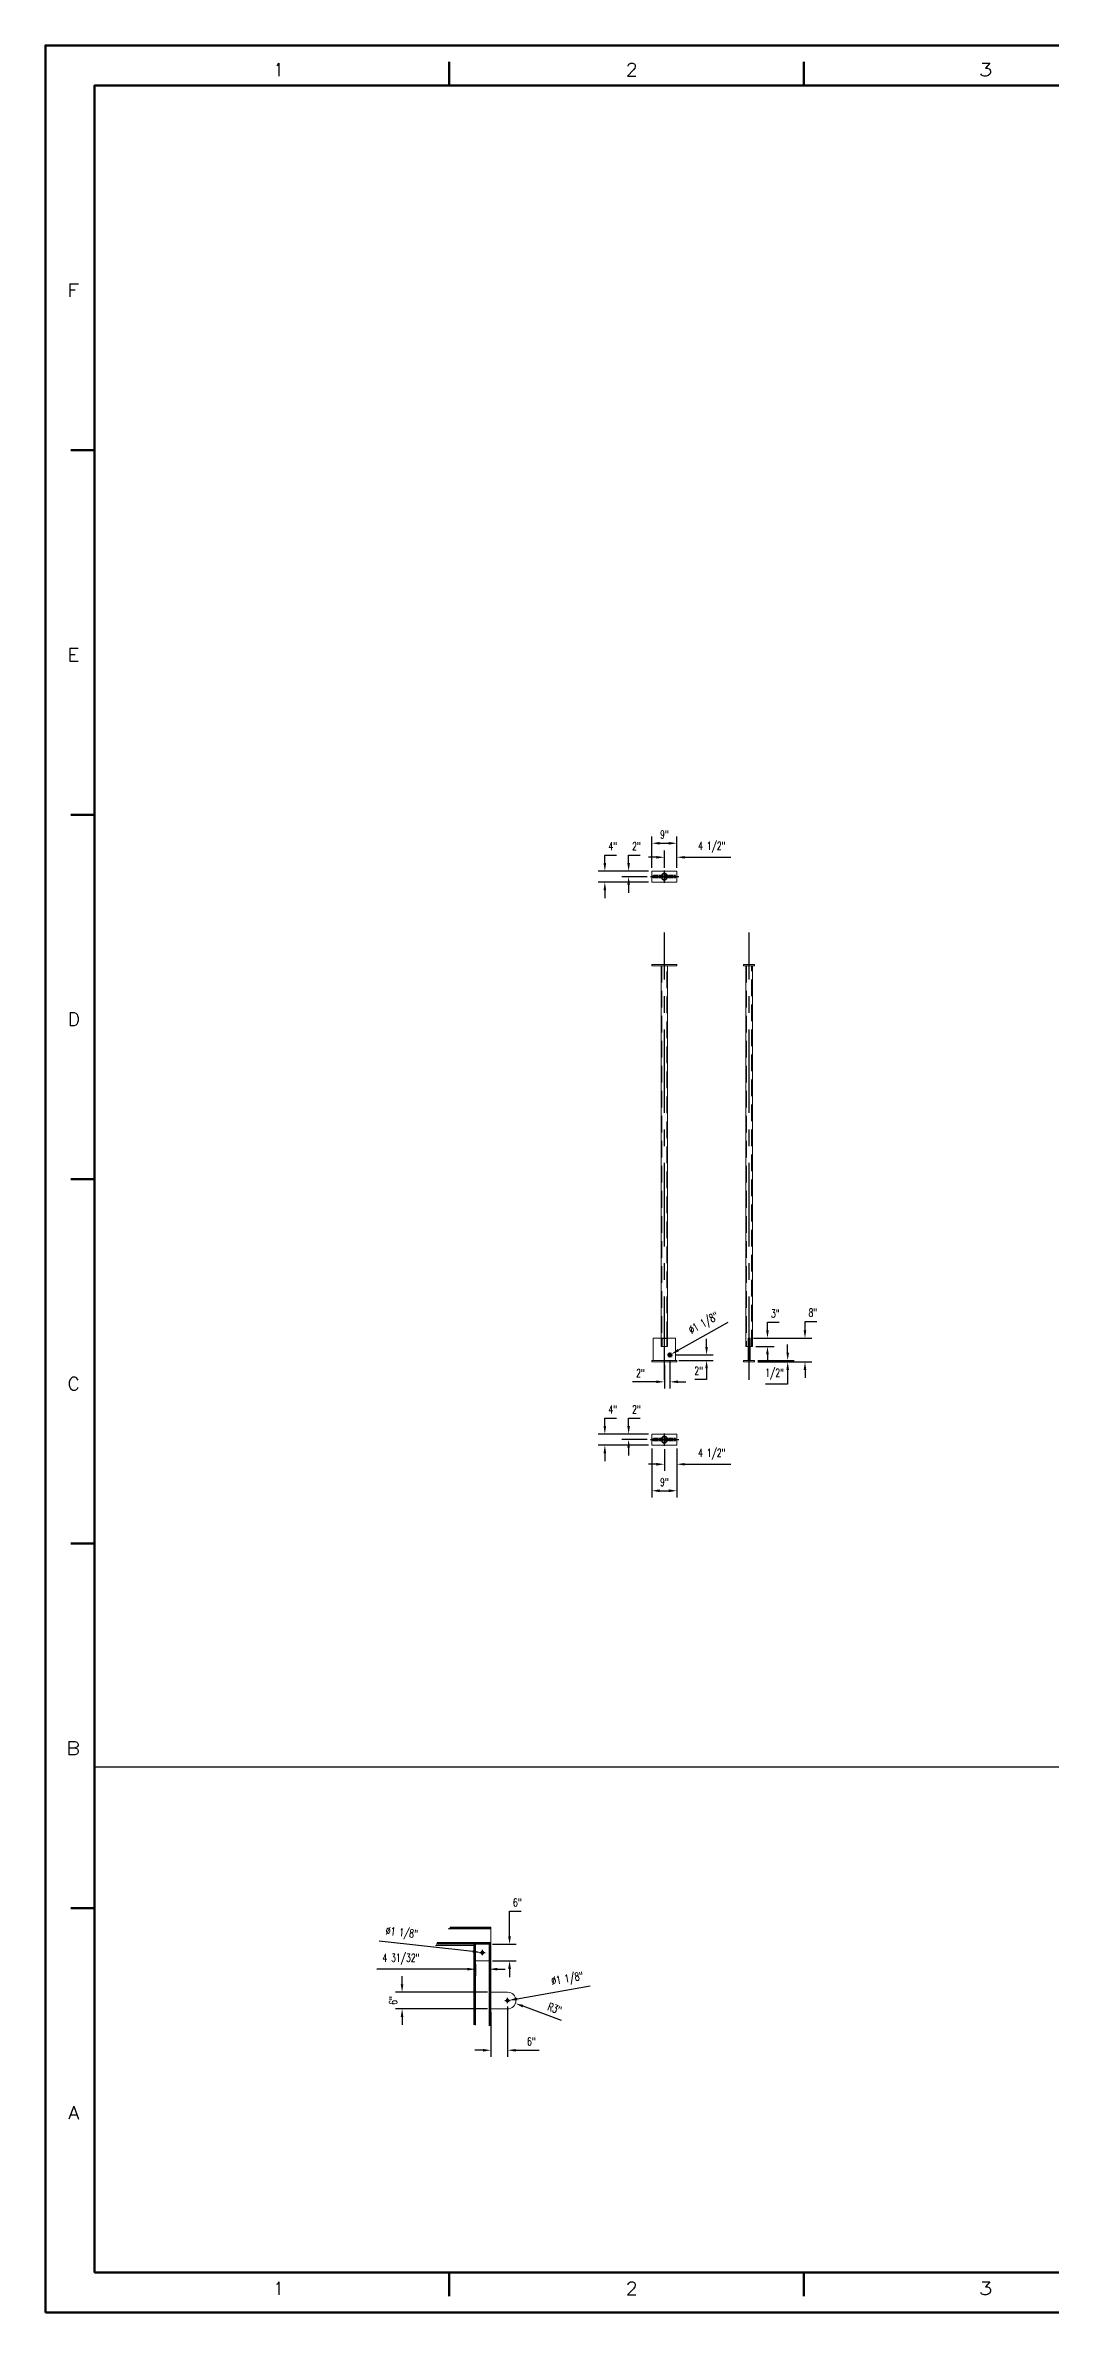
# Model space of a CAD drawing. Header units: inches. Extents: x 0 to 4731, y 0 to 1632.
# Drawn here: x 2619 to 3343, y 0 to 1632 of the extents above; entities that cross this region are included whole.
import ezdxf
from ezdxf.enums import TextEntityAlignment as Align

# ---------------------------------------------------------------- set-up
doc = ezdxf.new("R2010")
doc.units = ezdxf.units.IN
doc.header["$LTSCALE"] = 48
doc.header["$MEASUREMENT"] = 0
doc.linetypes.add('CENTER', pattern=[2, 1.25, -0.25, 0.25, -0.25])
doc.linetypes.add('HIDDEN', pattern=[0.375, 0.25, -0.125])
for name, color, linetype, lineweight in [('AM_0', 7, 'Continuous', 50), ('AM_3', 6, 'HIDDEN', 25), ('AM_4', 93, 'Continuous', 25), ('AM_7', 142, 'CENTER', 25), ('AM_BOR', 255, 'Continuous', 50), ('Equipment-AM_0', 7, 'Continuous', 50), ('Equipment-AM_5', 92, 'Continuous', 25), ('Equipment-AM_7', 142, 'CENTER', 25), ('Process-AM_7', 142, 'CENTER', 25)]:
    doc.layers.add(name, color=color, linetype=linetype, lineweight=lineweight)
doc.styles.add('simplex', font='simplex.shx', dxfattribs={"width": 0.75})
doc.styles.get("Standard").update_dxf_attribs({"font": 'ROMANS.SHX', "width": 0.7})
doc.dimstyles.new('VALMET_ANSI$0', dxfattribs={"dimscale": 48, "dimtxt": 0.12, "dimasz": 0.12, "dimexe": 0.1, "dimexo": 0.05, "dimgap": 0.06, "dimtad": 1, "dimtoh": 1, "dimdec": 5, "dimzin": 7, "dimdsep": 46, "dimlunit": 4, "dimtxsty": 'Standard', "dimcen": 0, "dimclrd": 256, "dimclre": 256, "dimclrt": 140, "dimadec": 0, "dimazin": 2, "dimtp": 0.1, "dimtm": 0.1, "dimtfac": 0.71, "dimtdec": 5, "dimtofl": 0, "dimtmove": 0, "dimatfit": 3, "dimfxl": 1, "dimfrac": 2, "dimtolj": 1, "dimtzin": 7, "dimlwd": -1, "dimlwe": -1, "dimarcsym": 1})
doc.dimstyles.new('VALMET_ANSI$3', dxfattribs={"dimtxt": 0.12, "dimasz": 0.12, "dimexe": 0.1, "dimexo": 0.05, "dimgap": 0.06, "dimtad": 1, "dimdec": 5, "dimzin": 7, "dimdsep": 46, "dimlunit": 4, "dimtxsty": 'Standard', "dimcen": 0, "dimclrd": 256, "dimclre": 256, "dimclrt": 140, "dimadec": 0, "dimazin": 2, "dimtp": 0.1, "dimtm": 0.1, "dimtfac": 0.71, "dimtdec": 5, "dimtofl": 0, "dimtmove": 0, "dimatfit": 0, "dimfxl": 1, "dimfrac": 2, "dimtolj": 1, "dimtzin": 7, "dimlwd": -1, "dimlwe": -1, "dimarcsym": 1})
doc.dimstyles.new('VALMET_ANSI$4', dxfattribs={"dimtxt": 0.12, "dimasz": 0.12, "dimexe": 0.1, "dimexo": 0.05, "dimgap": 0.06, "dimtad": 1, "dimdec": 5, "dimzin": 7, "dimdsep": 46, "dimlunit": 4, "dimtxsty": 'Standard', "dimcen": 0, "dimclrd": 256, "dimclre": 256, "dimclrt": 140, "dimadec": 0, "dimazin": 2, "dimtp": 0.1, "dimtm": 0.1, "dimtfac": 0.71, "dimtdec": 5, "dimtofl": 0, "dimtmove": 0, "dimatfit": 3, "dimfxl": 1, "dimfrac": 2, "dimtolj": 1, "dimtzin": 7, "dimlwd": -1, "dimlwe": -1, "dimarcsym": 1})

# ---------------------------------------------------------------- blocks, each defined once
blk = doc.blocks.new('SW_CENTERMARKSYMBOL_0')
at = {"layer": 'AM_7', "color": 0}
for p, q in [((-0.2, 0), (-0.6625, 0)), ((0, 0), (-0.1, 0)), ((0, 0.2), (0, 0.6625)), ((0, 0), (0, 0.1)), ((0, 0), (0, -0.1)), ((0, 0), (0.1, 0)), ((0.2, 0), (0.6625, 0)), ((0, -0.2), (0, -0.6625))]:
    blk.add_line(p, q, dxfattribs=at)
blk = doc.blocks.new('PE_FR_E')
at = {"layer": 'AM_BOR'}
for p, q in [((153.75, 848.35), (153.75, 857.35)), ((288.75, 848.35), (288.75, 857.35)), ((18.75, 709.4), (9.75, 709.4)), ((18.75, 570.57), (9.75, 570.57)), ((18.75, 431.74), (9.75, 431.74)), ((18.75, 292.91), (9.75, 292.91)), ((18.75, 154.08), (9.75, 154.08)), ((153.75, 15.25), (153.75, 6.25)), ((288.75, 15.25), (288.75, 6.25))]:
    blk.add_line(p, q, dxfattribs=at)
at = {"layer": 'AM_BOR', "color": 9}
blk.add_lwpolyline([(0, 0), (1117.6, 0), (1117.6, 863.6), (0, 863.6)], close=True, dxfattribs=at)
at = {"layer": 'AM_BOR'}
blk.add_lwpolyline([(18.75, 15.25), (1098.85, 15.25), (1098.85, 848.35), (18.75, 848.35)], close=True, dxfattribs=at)
at = {"layer": 'AM_BOR', "style": 'simplex'}
for s, width, p in [('1', 0.659341, (88.74, 851.85)), ('2', 1.052632, (223.25, 851.85)), ('3', 1.22807, (357.96, 851.85)), ('F', 1.203884, (10.61, 767.82)), ('E', 1.148148, (10.67, 628.99)), ('D', 1.033333, (10.84, 490.16)), ('C', 1.05, (10.81, 351.33)), ('B', 1.166667, (10.6, 212.5)), ('A', 1.063492, (10.78, 73.67)), ('1', 0.659341, (88.74, 6.75)), ('2', 1.052632, (223.25, 6.75)), ('3', 1.22807, (357.96, 6.75))]:
    blk.add_text(s, height=5, dxfattribs=dict(at, width=width)).set_placement(p, align=Align.CENTER)
at = {"layer": 'AM_BOR', "width": 0.9, "flags": 9}
blk.add_attdef('PENSTYLE', text='', height=1, dxfattribs=at).set_placement((1116.99, 0.33), align=Align.BOTTOM_RIGHT)
blk = doc.blocks.new('*D459')
at = {"layer": 'Defpoints', "color": 0, "transparency": 16777216}
for p in [(2939.9, 218.7), (2951.9, 222.7), (2951.9, 188.9)]:
    blk.add_point(p, dxfattribs=at)
at = {"layer": 'Equipment-AM_5', "linetype": 'ByBlock', "transparency": 16777216}
for p, q in [((2939.9, 216.3), (2939.9, 184.1)), ((2951.9, 220.3), (2951.9, 184.1)), ((2934.2, 188.9), (2928.4, 188.9)), ((2957.7, 188.9), (2974.6, 188.9))]:
    blk.add_line(p, q, dxfattribs=at)
at = {"layer": 'Equipment-AM_5', "transparency": 16777216}
for points in [[(2934.2, 189.8), (2934.2, 187.9), (2939.9, 188.9)], [(2957.7, 189.8), (2957.7, 187.9), (2951.9, 188.9)]]:
    blk.add_solid(points, dxfattribs=at)
at = {"layer": 'Equipment-AM_5', "color": 140, "transparency": 16777216, "insert": (2969, 195.2), "char_height": 5.76, "attachment_point": 5}
blk.add_mtext('\\A1;6"', dxfattribs=at)
blk = doc.blocks.new('*D460')
at = {"layer": 'Defpoints', "color": 0, "transparency": 16777216}
for p in [(2951.9, 224.7), (2957.6, 222.6)]:
    blk.add_point(p, dxfattribs=at)
at = {"layer": 'Equipment-AM_5', "linetype": 'ByBlock', "transparency": 16777216}
blk.add_line((2990.7, 210.4), (2963, 220.6), dxfattribs=at)
at = {"layer": 'Equipment-AM_5', "transparency": 16777216}
blk.add_solid([(2963.3, 221.5), (2962.6, 219.7), (2957.6, 222.6)], dxfattribs=at)
at = {"layer": 'Equipment-AM_5', "color": 140, "transparency": 16777216, "insert": (2985.8, 218.9), "char_height": 5.76, "attachment_point": 5, "rotation": 339.7611}
blk.add_mtext('\\A1;R3"', dxfattribs=at)
blk = doc.blocks.new('*D461')
at = {"layer": 'Defpoints', "color": 0, "transparency": 16777216}
for p in [(2950.8, 224.5), (2953, 224.9)]:
    blk.add_point(p, dxfattribs=at)
at = {"layer": 'Equipment-AM_5', "linetype": 'ByBlock', "transparency": 16777216}
blk.add_line((2958.7, 225.9), (3011.4, 235.3), dxfattribs=at)
at = {"layer": 'Equipment-AM_5', "transparency": 16777216}
blk.add_solid([(2958.5, 226.8), (2958.9, 224.9), (2953, 224.9)], dxfattribs=at)
at = {"layer": 'Equipment-AM_5', "color": 140, "transparency": 16777216, "insert": (2995, 239.7), "char_height": 5.76, "attachment_point": 5, "rotation": 10.1029}
blk.add_mtext('\\A1;∅1 1/8"', dxfattribs=at)
blk = doc.blocks.new('*D462')
at = {"layer": 'Defpoints', "color": 0, "transparency": 16777216}
for p in [(2939.9, 230.7), (2876, 218.7), (2939.9, 218.7)]:
    blk.add_point(p, dxfattribs=at)
at = {"layer": 'Equipment-AM_5', "linetype": 'ByBlock', "transparency": 16777216}
for p, q in [((2937.5, 230.7), (2871.2, 230.7)), ((2876, 236.4), (2876, 242.2)), ((2937.5, 218.7), (2871.2, 218.7)), ((2876, 212.9), (2876, 207.1))]:
    blk.add_line(p, q, dxfattribs=at)
at = {"layer": 'Equipment-AM_5', "transparency": 16777216}
for points in [[(2875, 236.4), (2876.9, 236.4), (2876, 230.7)], [(2875, 212.9), (2876.9, 212.9), (2876, 218.7)]]:
    blk.add_solid(points, dxfattribs=at)
at = {"layer": 'Equipment-AM_5', "color": 140, "transparency": 16777216, "insert": (2869.6, 224.7), "char_height": 5.76, "attachment_point": 5, "rotation": 90}
blk.add_mtext('\\A1;6"', dxfattribs=at)
blk = doc.blocks.new('*D463')
at = {"layer": 'Defpoints', "color": 0, "transparency": 16777216}
for p in [(2928.8, 253.2), (2938.7, 253.2), (2938.7, 247.2)]:
    blk.add_point(p, dxfattribs=at)
at = {"layer": 'Equipment-AM_5', "linetype": 'ByBlock', "transparency": 16777216}
for p, q in [((2923, 247.2), (2857.7, 247.2)), ((2928.8, 250.8), (2928.8, 242.4)), ((2938.7, 250.8), (2938.7, 242.4)), ((2944.5, 247.2), (2950.2, 247.2))]:
    blk.add_line(p, q, dxfattribs=at)
at = {"layer": 'Equipment-AM_5', "transparency": 16777216}
for points in [[(2923, 248.2), (2923, 246.3), (2928.8, 247.2)], [(2944.5, 248.2), (2944.5, 246.3), (2938.7, 247.2)]]:
    blk.add_solid(points, dxfattribs=at)
at = {"layer": 'Equipment-AM_5', "color": 140, "transparency": 16777216, "insert": (2875.2, 254.5), "char_height": 5.76, "attachment_point": 5}
blk.add_mtext('\\A1;4 31/32"', dxfattribs=at)
blk = doc.blocks.new('*D464')
at = {"layer": 'Defpoints', "color": 0, "transparency": 16777216}
for p in [(2938.7, 265.2), (2953.3, 265.2), (2938.7, 253.2)]:
    blk.add_point(p, dxfattribs=at)
at = {"layer": 'Equipment-AM_5', "linetype": 'ByBlock', "transparency": 16777216}
for p, q in [((2953.3, 270.9), (2953.3, 289)), ((2953.3, 289), (2961.6, 289)), ((2941.1, 265.2), (2958.1, 265.2)), ((2941.1, 253.2), (2958.1, 253.2)), ((2953.3, 247.4), (2953.3, 241.6))]:
    blk.add_line(p, q, dxfattribs=at)
at = {"layer": 'Equipment-AM_5', "transparency": 16777216}
for points in [[(2952.3, 270.9), (2954.3, 270.9), (2953.3, 265.2)], [(2952.3, 247.4), (2954.3, 247.4), (2953.3, 253.2)]]:
    blk.add_solid(points, dxfattribs=at)
at = {"layer": 'Equipment-AM_5', "color": 140, "transparency": 16777216, "insert": (2958.9, 295.3), "char_height": 5.76, "attachment_point": 5}
blk.add_mtext('\\A1;6"', dxfattribs=at)
blk = doc.blocks.new('*D465')
at = {"layer": 'Defpoints', "color": 0, "transparency": 16777216}
for p in [(2932.6, 259.3), (2934.8, 259)]:
    blk.add_point(p, dxfattribs=at)
at = {"layer": 'Equipment-AM_5', "linetype": 'ByBlock', "transparency": 16777216}
blk.add_line((2926.9, 259.9), (2859.6, 267.3), dxfattribs=at)
at = {"layer": 'Equipment-AM_5', "transparency": 16777216}
blk.add_solid([(2927, 260.9), (2926.8, 259), (2932.6, 259.3)], dxfattribs=at)
at = {"layer": 'Equipment-AM_5', "color": 140, "transparency": 16777216, "insert": (2875.7, 272.8), "char_height": 5.76, "attachment_point": 5, "rotation": 353.7342}
blk.add_mtext('\\A1;∅1 1/8"', dxfattribs=at)
blk = doc.blocks.new('*D615')
at = {"layer": 'Defpoints', "color": 0, "transparency": 16777216}
for p in [(3126.4, 701.4), (3165.9, 701.4), (3129.6, 684.4)]:
    blk.add_point(p, dxfattribs=at)
at = {"layer": 'Equipment-AM_5', "linetype": 'ByBlock', "transparency": 16777216}
for p, q in [((3165.9, 707.1), (3165.9, 713.5)), ((3165.9, 713.5), (3174.3, 713.5)), ((3128.8, 701.4), (3170.7, 701.4)), ((3132, 684.4), (3170.7, 684.4)), ((3165.9, 678.6), (3165.9, 672.8))]:
    blk.add_line(p, q, dxfattribs=at)
at = {"layer": 'Equipment-AM_5', "transparency": 16777216}
for points in [[(3164.9, 707.1), (3166.8, 707.1), (3165.9, 701.4)], [(3164.9, 678.6), (3166.8, 678.6), (3165.9, 684.4)]]:
    blk.add_solid(points, dxfattribs=at)
at = {"layer": 'Equipment-AM_5', "color": 140, "transparency": 16777216, "insert": (3171.5, 719.8), "char_height": 5.76, "attachment_point": 5}
blk.add_mtext('\\A1;8"', dxfattribs=at)
blk = doc.blocks.new('*D616')
at = {"layer": 'Defpoints', "color": 0, "transparency": 16777216}
for p in [(3126.4, 701.4), (3128, 695.5), (3138.9, 701.4)]:
    blk.add_point(p, dxfattribs=at)
at = {"layer": 'Equipment-AM_5', "linetype": 'ByBlock', "transparency": 16777216}
for p, q in [((3138.9, 707.1), (3138.9, 712.9)), ((3138.9, 712.9), (3147.3, 712.9)), ((3128.8, 701.4), (3143.7, 701.4)), ((3130.4, 695.5), (3143.7, 695.5)), ((3138.9, 689.8), (3138.9, 684))]:
    blk.add_line(p, q, dxfattribs=at)
at = {"layer": 'Equipment-AM_5', "transparency": 16777216}
for points in [[(3137.9, 707.1), (3139.8, 707.1), (3138.9, 701.4)], [(3137.9, 689.8), (3139.8, 689.8), (3138.9, 695.5)]]:
    blk.add_solid(points, dxfattribs=at)
at = {"layer": 'Equipment-AM_5', "color": 140, "transparency": 16777216, "insert": (3144.5, 719.2), "char_height": 5.76, "attachment_point": 5}
blk.add_mtext('\\A1;3"', dxfattribs=at)
blk = doc.blocks.new('*D617')
at = {"layer": 'Defpoints', "color": 0, "transparency": 16777216}
for p in [(3055.7, 624.4), (3073.7, 624.4), (3073.7, 591.6)]:
    blk.add_point(p, dxfattribs=at)
at = {"layer": 'Equipment-AM_5', "linetype": 'ByBlock', "transparency": 16777216}
for p, q in [((3055.7, 622), (3055.7, 586.8)), ((3073.7, 622), (3073.7, 586.8)), ((3061.4, 591.6), (3067.9, 591.6))]:
    blk.add_line(p, q, dxfattribs=at)
at = {"layer": 'Equipment-AM_5', "transparency": 16777216}
for points in [[(3061.4, 592.6), (3061.4, 590.6), (3055.7, 591.6)], [(3067.9, 592.6), (3067.9, 590.6), (3073.7, 591.6)]]:
    blk.add_solid(points, dxfattribs=at)
at = {"layer": 'Equipment-AM_5', "color": 140, "transparency": 16777216, "insert": (3064.7, 597.9), "char_height": 5.76, "attachment_point": 5}
blk.add_mtext('\\A1;9"', dxfattribs=at)
blk = doc.blocks.new('*D618')
at = {"layer": 'Defpoints', "color": 0, "transparency": 16777216}
for p in [(3021.9, 632.4), (3055.7, 632.4), (3055.7, 624.4)]:
    blk.add_point(p, dxfattribs=at)
at = {"layer": 'Equipment-AM_5', "linetype": 'ByBlock', "transparency": 16777216}
for p, q in [((3021.9, 638.1), (3021.9, 643.9)), ((3021.9, 643.9), (3030.3, 643.9)), ((3053.3, 632.4), (3017.1, 632.4)), ((3053.3, 624.4), (3017.1, 624.4)), ((3021.9, 618.6), (3021.9, 612.9))]:
    blk.add_line(p, q, dxfattribs=at)
at = {"layer": 'Equipment-AM_5', "transparency": 16777216}
for points in [[(3020.9, 638.1), (3022.8, 638.1), (3021.9, 632.4)], [(3020.9, 618.6), (3022.8, 618.6), (3021.9, 624.4)]]:
    blk.add_solid(points, dxfattribs=at)
at = {"layer": 'Equipment-AM_5', "color": 140, "transparency": 16777216, "insert": (3027.5, 650.2), "char_height": 5.76, "attachment_point": 5}
blk.add_mtext('\\A1;4"', dxfattribs=at)
blk = doc.blocks.new('*D619')
at = {"layer": 'Defpoints', "color": 0, "transparency": 16777216}
for p in [(3039, 632.4), (3054.6, 628.4), (3055.7, 632.4)]:
    blk.add_point(p, dxfattribs=at)
at = {"layer": 'Equipment-AM_5', "linetype": 'ByBlock', "transparency": 16777216}
for p, q in [((3039, 638.1), (3039, 643.9)), ((3039, 643.9), (3047.4, 643.9)), ((3053.3, 632.4), (3034.2, 632.4)), ((3052.2, 628.4), (3034.2, 628.4)), ((3039, 622.6), (3039, 616.9))]:
    blk.add_line(p, q, dxfattribs=at)
at = {"layer": 'Equipment-AM_5', "transparency": 16777216}
for points in [[(3038, 638.1), (3039.9, 638.1), (3039, 632.4)], [(3038, 622.6), (3039.9, 622.6), (3039, 628.4)]]:
    blk.add_solid(points, dxfattribs=at)
at = {"layer": 'Equipment-AM_5', "color": 140, "transparency": 16777216, "insert": (3044.6, 650.2), "char_height": 5.76, "attachment_point": 5}
blk.add_mtext('\\A1;2"', dxfattribs=at)
blk = doc.blocks.new('*D639')
at = {"layer": 'Defpoints', "color": 0, "transparency": 16777216}
for p in [(3064.7, 623.9), (3073.7, 624.4), (3073.7, 610.7)]:
    blk.add_point(p, dxfattribs=at)
at = {"layer": 'Equipment-AM_5', "linetype": 'ByBlock', "transparency": 16777216}
for p, q in [((3064.7, 621.5), (3064.7, 605.9)), ((3073.7, 622), (3073.7, 605.9)), ((3058.9, 610.7), (3053.2, 610.7)), ((3079.4, 610.7), (3112.5, 610.7))]:
    blk.add_line(p, q, dxfattribs=at)
at = {"layer": 'Equipment-AM_5', "transparency": 16777216}
for points in [[(3058.9, 611.6), (3058.9, 609.7), (3064.7, 610.7)], [(3079.4, 611.6), (3079.4, 609.7), (3073.7, 610.7)]]:
    blk.add_solid(points, dxfattribs=at)
at = {"layer": 'Equipment-AM_5', "color": 140, "transparency": 16777216, "insert": (3098.8, 617.9), "char_height": 5.76, "attachment_point": 5}
blk.add_mtext('\\A1;4 1/2"', dxfattribs=at)
blk = doc.blocks.new('*D642')
at = {"layer": 'Defpoints', "color": 0, "transparency": 16777216}
for p in [(3068.7, 688), (3064.7, 684.4), (3064.7, 670)]:
    blk.add_point(p, dxfattribs=at)
at = {"layer": 'Equipment-AM_5', "linetype": 'ByBlock', "transparency": 16777216}
for p, q in [((3068.7, 685.6), (3068.7, 665.2)), ((3058.9, 670), (3041.8, 670)), ((3064.7, 682), (3064.7, 665.2)), ((3074.4, 670), (3080.2, 670))]:
    blk.add_line(p, q, dxfattribs=at)
at = {"layer": 'Equipment-AM_5', "transparency": 16777216}
for points in [[(3058.9, 671), (3058.9, 669.1), (3064.7, 670)], [(3074.4, 671), (3074.4, 669.1), (3068.7, 670)]]:
    blk.add_solid(points, dxfattribs=at)
at = {"layer": 'Equipment-AM_5', "color": 140, "transparency": 16777216, "insert": (3047.5, 676.3), "char_height": 5.76, "attachment_point": 5}
blk.add_mtext('\\A1;2"', dxfattribs=at)
blk = doc.blocks.new('*D643')
at = {"layer": 'Defpoints', "color": 0, "transparency": 16777216}
for p in [(3070, 689.4), (3095.1, 689.4), (3072.7, 685.4)]:
    blk.add_point(p, dxfattribs=at)
at = {"layer": 'Equipment-AM_5', "linetype": 'ByBlock', "transparency": 16777216}
for p, q in [((3072.4, 689.4), (3099.9, 689.4)), ((3095.1, 695.1), (3095.1, 700.9)), ((3075.1, 685.4), (3099.9, 685.4)), ((3095.1, 671.7), (3086.6, 671.7)), ((3095.1, 679.6), (3095.1, 671.7))]:
    blk.add_line(p, q, dxfattribs=at)
at = {"layer": 'Equipment-AM_5', "transparency": 16777216}
for points in [[(3094.1, 695.1), (3096, 695.1), (3095.1, 689.4)], [(3094.1, 679.6), (3096, 679.6), (3095.1, 685.4)]]:
    blk.add_solid(points, dxfattribs=at)
at = {"layer": 'Equipment-AM_5', "color": 140, "transparency": 16777216, "insert": (3089.4, 678), "char_height": 5.76, "attachment_point": 5}
blk.add_mtext('\\A1;2"', dxfattribs=at)
blk = doc.blocks.new('*D644')
at = {"layer": 'Defpoints', "color": 0, "transparency": 16777216}
for p in [(3067.7, 688.8), (3069.7, 689.9)]:
    blk.add_point(p, dxfattribs=at)
at = {"layer": 'Equipment-AM_5', "linetype": 'ByBlock', "transparency": 16777216}
blk.add_line((3074.7, 692.7), (3110.5, 713), dxfattribs=at)
at = {"layer": 'Equipment-AM_5', "transparency": 16777216}
blk.add_solid([(3074.2, 693.6), (3075.2, 691.9), (3069.7, 689.9)], dxfattribs=at)
at = {"layer": 'Equipment-AM_5', "color": 140, "transparency": 16777216, "insert": (3093.3, 711.6), "char_height": 5.76, "attachment_point": 5, "rotation": 29.4124}
blk.add_mtext('\\A1;Ø1 1/8"', dxfattribs=at)
blk = doc.blocks.new('*D645')
at = {"layer": 'Defpoints', "color": 0, "transparency": 16777216}
for p in [(3129.6, 685.4), (3129.6, 684.4), (3153.4, 684.4)]:
    blk.add_point(p, dxfattribs=at)
at = {"layer": 'Equipment-AM_5', "linetype": 'ByBlock', "transparency": 16777216}
for p, q in [((3153.4, 691.1), (3153.4, 696.9)), ((3132, 685.4), (3158.2, 685.4)), ((3132, 684.4), (3158.2, 684.4)), ((3153.4, 678.6), (3153.4, 668.4)), ((3153.4, 668.4), (3137.5, 668.4))]:
    blk.add_line(p, q, dxfattribs=at)
at = {"layer": 'Equipment-AM_5', "transparency": 16777216}
for points in [[(3152.5, 691.1), (3154.4, 691.1), (3153.4, 685.4)], [(3152.5, 678.6), (3154.4, 678.6), (3153.4, 684.4)]]:
    blk.add_solid(points, dxfattribs=at)
at = {"layer": 'Equipment-AM_5', "color": 140, "transparency": 16777216, "insert": (3144, 675.6), "char_height": 5.76, "attachment_point": 5}
blk.add_mtext('\\A1;1/2"', dxfattribs=at)
blk = doc.blocks.new('GENZOOB578Q87')
at = {"layer": 'Equipment-AM_0', "lineweight": 18}
for p, q in [((-4.18, 8.88), (-17.97, 8.88)), ((-17.71, 9.38), (-4.22, 9.38)), ((2.01, 9.74), (-17.51, 9.74)), ((2.01, 9.99), (-17.37, 9.99)), ((2.01, 14.96), (-13.33, 14.96)), ((2.01, 15.21), (-13.05, 15.21)), ((2.01, 15.58), (-12.61, 15.58)), ((2.01, 9.38), (-4.22, 9.38)), ((-4.18, -19.6), (-4.18, 9.38)), ((-3.82, 9.38), (-4.18, 9.38)), ((-3.82, -19.67), (-3.82, 9.38)), ((-3.57, 9.38), (-3.57, 3.38)), ((1.4, 3.38), (1.4, 9.38)), ((1.65, -19.97), (1.65, 9.38)), ((2.02, 9.38), (1.65, 9.38)), ((2.01, 15.58), (2.01, 15.21)), ((2.01, 15.21), (2.01, 14.96)), ((2.01, 14.96), (2.01, 9.99)), ((2.01, 9.99), (2.01, 9.74)), ((2.01, 9.74), (2.01, 9.38)), ((2.02, -19.94), (2.02, 9.38)), ((-3.57, 3.38), (1.4, 3.38)), ((-3.57, -19.72), (-3.57, 3.38)), ((1.4, -19.99), (1.4, 3.38)), ((2.02, -7.87), (8.02, -7.87)), ((8.02, -13.87), (2.02, -13.87))]:
    blk.add_line(p, q, dxfattribs=at)
for centre in [(-1.08, 6.38), (8.02, -10.87)]:
    blk.add_circle(centre, 0.562, dxfattribs=at)
blk.add_arc((8.02, -10.87), 3, 270, 90, dxfattribs=at)
at = {"layer": 'Process-AM_7'}
for p, q in [((-2.05, 6.38), (-0.12, 6.38)), ((-1.08, 5.41), (-1.08, 7.34)), ((7.05, -10.87), (8.98, -10.87)), ((8.02, -11.84), (8.02, -9.91))]:
    blk.add_line(p, q, dxfattribs=at)
blk = doc.blocks.new('*D650')
at = {"layer": 'Defpoints', "color": 0, "transparency": 16777216}
for p in [(3073.7, 1057.7), (3055.7, 1037.6), (3073.7, 1037.6)]:
    blk.add_point(p, dxfattribs=at)
at = {"layer": 'Equipment-AM_5', "linetype": 'ByBlock', "transparency": 16777216}
for p, q in [((3055.7, 1040), (3055.7, 1062.5)), ((3073.7, 1040), (3073.7, 1062.5)), ((3061.4, 1057.7), (3067.9, 1057.7))]:
    blk.add_line(p, q, dxfattribs=at)
at = {"layer": 'Equipment-AM_5', "transparency": 16777216}
for points in [[(3061.4, 1058.6), (3061.4, 1056.7), (3055.7, 1057.7)], [(3067.9, 1058.6), (3067.9, 1056.7), (3073.7, 1057.7)]]:
    blk.add_solid(points, dxfattribs=at)
at = {"layer": 'Equipment-AM_5', "color": 140, "transparency": 16777216, "insert": (3064.7, 1064), "char_height": 5.76, "attachment_point": 5}
blk.add_mtext('\\A1;9"', dxfattribs=at)
blk = doc.blocks.new('*D651')
at = {"layer": 'Defpoints', "color": 0, "transparency": 16777216}
for p in [(3021.9, 1037.6), (3055.7, 1037.6), (3055.7, 1029.6)]:
    blk.add_point(p, dxfattribs=at)
at = {"layer": 'Equipment-AM_5', "linetype": 'ByBlock', "transparency": 16777216}
for p, q in [((3021.9, 1043.4), (3021.9, 1049.2)), ((3021.9, 1049.2), (3030.3, 1049.2)), ((3053.3, 1037.6), (3017.1, 1037.6)), ((3053.3, 1029.6), (3017.1, 1029.6)), ((3021.9, 1023.9), (3021.9, 1018.1))]:
    blk.add_line(p, q, dxfattribs=at)
at = {"layer": 'Equipment-AM_5', "transparency": 16777216}
for points in [[(3020.9, 1043.4), (3022.8, 1043.4), (3021.9, 1037.6)], [(3020.9, 1023.9), (3022.8, 1023.9), (3021.9, 1029.6)]]:
    blk.add_solid(points, dxfattribs=at)
at = {"layer": 'Equipment-AM_5', "color": 140, "transparency": 16777216, "insert": (3027.5, 1055.5), "char_height": 5.76, "attachment_point": 5}
blk.add_mtext('\\A1;4"', dxfattribs=at)
blk = doc.blocks.new('*D652')
at = {"layer": 'Defpoints', "color": 0, "transparency": 16777216}
for p in [(3039, 1037.6), (3054.6, 1033.6), (3055.7, 1037.6)]:
    blk.add_point(p, dxfattribs=at)
at = {"layer": 'Equipment-AM_5', "linetype": 'ByBlock', "transparency": 16777216}
for p, q in [((3039, 1043.4), (3039, 1049.2)), ((3039, 1049.2), (3047.4, 1049.2)), ((3053.3, 1037.6), (3034.2, 1037.6)), ((3052.2, 1033.6), (3034.2, 1033.6)), ((3039, 1027.9), (3039, 1022.1))]:
    blk.add_line(p, q, dxfattribs=at)
at = {"layer": 'Equipment-AM_5', "transparency": 16777216}
for points in [[(3038, 1043.4), (3039.9, 1043.4), (3039, 1037.6)], [(3038, 1027.9), (3039.9, 1027.9), (3039, 1033.6)]]:
    blk.add_solid(points, dxfattribs=at)
at = {"layer": 'Equipment-AM_5', "color": 140, "transparency": 16777216, "insert": (3044.6, 1055.5), "char_height": 5.76, "attachment_point": 5}
blk.add_mtext('\\A1;2"', dxfattribs=at)
blk = doc.blocks.new('*D653')
at = {"layer": 'Defpoints', "color": 0, "transparency": 16777216}
for p in [(3073.7, 1047.6), (3064.7, 1037.6), (3073.7, 1037.6)]:
    blk.add_point(p, dxfattribs=at)
at = {"layer": 'Equipment-AM_5', "linetype": 'ByBlock', "transparency": 16777216}
for p, q in [((3058.9, 1047.6), (3053.2, 1047.6)), ((3064.7, 1040), (3064.7, 1052.4)), ((3073.7, 1040), (3073.7, 1052.4)), ((3079.4, 1047.6), (3112.5, 1047.6))]:
    blk.add_line(p, q, dxfattribs=at)
at = {"layer": 'Equipment-AM_5', "transparency": 16777216}
for points in [[(3058.9, 1048.5), (3058.9, 1046.6), (3064.7, 1047.6)], [(3079.4, 1048.5), (3079.4, 1046.6), (3073.7, 1047.6)]]:
    blk.add_solid(points, dxfattribs=at)
at = {"layer": 'Equipment-AM_5', "color": 140, "transparency": 16777216, "insert": (3098.8, 1054.8), "char_height": 5.76, "attachment_point": 5}
blk.add_mtext('\\A1;4 1/2"', dxfattribs=at)

msp = doc.modelspace()

# ---------------------------------------------------------------- linework, layer by layer
at = {"layer": 'AM_0', "lineweight": 18}
for p, q in [((3073.688956, 1037.638334), (3055.688956, 1037.638334)), ((3055.688956, 1037.638334), (3055.688956, 1029.638334)), ((3055.688956, 1029.638334), (3073.688956, 1029.638334)), ((3073.688956, 1029.638334), (3073.688956, 1037.638334)), ((3055.688956, 970.364375), (3055.688956, 969.364375)), ((3055.688956, 970.364375), (3073.688956, 970.364375)), ((3055.688956, 969.364375), (3073.688956, 969.364375)), ((3062.313956, 969.364375), (3062.313956, 701.364375)), ((3067.063956, 701.364375), (3067.063956, 969.364375)), ((3073.688956, 970.364375), (3073.688956, 969.364375)), ((3121.628256, 970.364375), (3121.628256, 969.364375)), ((3121.628256, 970.364375), (3129.628256, 970.364375)), ((3121.628256, 969.364375), (3129.628256, 969.364375)), ((3123.253256, 969.364375), (3123.253256, 695.526235)), ((3128.003256, 695.526235), (3128.003256, 969.364375)), ((3129.628256, 970.364375), (3129.628256, 969.364375)), ((3056.688956, 685.364375), (3056.688956, 701.364375)), ((3056.688956, 701.364375), (3062.435486, 701.364375)), ((3062.435486, 695.526235), (3062.435486, 701.364375)), ((3062.435486, 695.526235), (3066.942425, 695.526235)), ((3066.942425, 701.364375), (3066.942425, 695.526235)), ((3066.942425, 701.364375), (3072.688956, 701.364375)), ((3072.688956, 701.364375), (3072.688956, 685.364375)), ((3123.253256, 695.526235), (3124.878256, 695.526235)), ((3124.878256, 701.364375), (3124.878256, 685.364375)), ((3126.378256, 701.364375), (3124.878256, 701.364375)), ((3126.378256, 701.364375), (3126.378256, 685.364375)), ((3126.378256, 695.526235), (3128.003256, 695.526235)), ((3055.688956, 684.364375), (3055.688956, 685.364375)), ((3073.688956, 685.364375), (3055.688956, 685.364375)), ((3073.688956, 684.364375), (3055.688956, 684.364375)), ((3073.688956, 684.364375), (3073.688956, 685.364375)), ((3121.628256, 684.364375), (3121.628256, 685.364375)), ((3129.628256, 685.364375), (3121.628256, 685.364375)), ((3129.628256, 684.364375), (3121.628256, 684.364375)), ((3129.628256, 684.364375), (3129.628256, 685.364375)), ((3073.688956, 632.388185), (3055.688956, 632.388185)), ((3055.688956, 632.388185), (3055.688956, 624.388185)), ((3055.688956, 624.388185), (3073.688956, 624.388185)), ((3073.688956, 624.388185), (3073.688956, 632.388185))]:
    msp.add_line(p, q, dxfattribs=at)
at = {"layer": 'AM_0'}
msp.add_circle((3068.688956, 689.364375), 1.125, dxfattribs=at)
at = {"layer": 'AM_3'}
for p, q in [((3056.688956, 1032.888334), (3056.688956, 1034.388334)), ((3069.813956, 1032.888334), (3069.813956, 1034.388334)), ((3072.688956, 1032.888334), (3072.688956, 1034.388334)), ((3062.621956, 969.364375), (3062.621956, 701.364375)), ((3066.755956, 701.364375), (3066.755956, 969.364375)), ((3123.561256, 969.364375), (3123.561256, 695.526235)), ((3127.695256, 695.526235), (3127.695256, 969.364375)), ((3062.621956, 701.364375), (3062.762823, 701.364375)), ((3062.762823, 701.364375), (3062.762823, 695.526235)), ((3062.762823, 701.364375), (3066.615089, 701.364375)), ((3066.615089, 695.526235), (3066.615089, 701.364375)), ((3066.615089, 701.364375), (3066.755956, 701.364375)), ((3126.378256, 690.489375), (3124.878256, 690.489375)), ((3124.878256, 688.239375), (3126.378256, 688.239375)), ((3056.688956, 627.638185), (3056.688956, 629.138185)), ((3069.813956, 627.638185), (3069.813956, 629.138185)), ((3072.688956, 627.638185), (3072.688956, 629.138185))]:
    msp.add_line(p, q, dxfattribs=at)
at = {"layer": 'AM_3', "ltscale": 0.05}
for p, q in [((3072.688956, 1034.388334), (3056.688956, 1034.388334)), ((3072.688956, 1032.888334), (3056.688956, 1032.888334)), ((3067.563956, 1034.388334), (3067.563956, 1032.888334)), ((3072.688956, 629.138185), (3056.688956, 629.138185)), ((3072.688956, 627.638185), (3056.688956, 627.638185)), ((3067.563956, 629.138185), (3067.563956, 627.638185))]:
    msp.add_line(p, q, dxfattribs=at)
for centre, radius, start, end in [((3064.688956, 1033.638334), 2.375, 161.591519829, 198.408480171), ((3064.688956, 1033.638334), 2.375, 18.408480171, 161.591519829), ((3064.688956, 1033.638334), 2.375, 198.408480171, 341.591519829), ((3064.688956, 1033.638334), 2.067, 158.724997937, 201.275002063), ((3064.688956, 1033.638334), 2.067, 21.275002063, 158.724997937), ((3064.688956, 1033.638334), 2.067, 201.275002063, 338.724997937), ((3064.688956, 1033.638334), 2.067, 338.724997937, 21.275002063), ((3064.688956, 1033.638334), 2.375, 341.591519829, 18.408480171), ((3064.688956, 628.388185), 2.375, 161.591519829, 198.408480171), ((3064.688956, 628.388185), 2.375, 18.408480171, 161.591519829), ((3064.688956, 628.388185), 2.375, 198.408480171, 341.591519829), ((3064.688956, 628.388185), 2.067, 158.724997937, 201.275002063), ((3064.688956, 628.388185), 2.067, 21.275002063, 158.724997937), ((3064.688956, 628.388185), 2.067, 201.275002063, 338.724997937), ((3064.688956, 628.388185), 2.067, 338.724997937, 21.275002063), ((3064.688956, 628.388185), 2.375, 341.591519829, 18.408480171)]:
    msp.add_arc(centre, radius, start, end, dxfattribs=at)
at = {"layer": 'AM_4'}
msp.add_line((2654.757138, 392.888026), (4355.733462, 392.888026), dxfattribs=at)
at = {"layer": 'AM_7'}
for p, q in [((3064.688956, 671.526235), (3064.688956, 993.364375)), ((3125.628256, 671.526235), (3125.628256, 993.364375))]:
    msp.add_line(p, q, dxfattribs=at)
at = {"layer": 'Equipment-AM_7'}
for p, q in [((3054.609857, 1033.638334), (3074.994573, 1033.638334)), ((3064.688956, 1029.166702), (3064.688956, 1038.109966)), ((3054.609857, 628.388185), (3074.994573, 628.388185)), ((3064.688956, 623.916554), (3064.688956, 632.859817))]:
    msp.add_line(p, q, dxfattribs=at)

# ---------------------------------------------------------------- block references
at = {"layer": 'AM_7', "xscale": 2, "yscale": 2, "zscale": 2}
msp.add_blockref('SW_CENTERMARKSYMBOL_0', (3068.688956, 689.364375), dxfattribs=at)
at = {"layer": 'Equipment-AM_0', "lineweight": 0, "xscale": 1.88976377952768, "yscale": 1.88976377952768, "zscale": 1.88976377952768}
msp.add_blockref('PE_FR_E', (2619.324064, 0), dxfattribs=at)
at = {"layer": 'Equipment-AM_0', "lineweight": 18, "xscale": 2, "yscale": 2, "zscale": 2}
msp.add_blockref('GENZOOB578Q87', (2935.885163, 246.409478), dxfattribs=at)

# ---------------------------------------------------------------- dimensions: what is measured, and where the dimension line sits
at = {"layer": 'Equipment-AM_5'}
dim = msp.add_linear_dim(base=(3073.688956, 1047.56108), p1=(3064.688956, 1037.638334), p2=(3073.688956, 1037.638334), text='4 1/2"', dimstyle='VALMET_ANSI$0', dxfattribs=at)
dim.commit()
dim.dimension.update_dxf_attribs({"geometry": '*D653', "text_midpoint": (3098.840956, 1047.56108), "dimtype": 160})
dim = msp.add_linear_dim(base=(3073.688956, 1057.670374), p1=(3055.688956, 1037.638334), p2=(3073.688956, 1037.638334), text='9"', dimstyle='VALMET_ANSI$0', dxfattribs=at)
dim.commit()
dim.dimension.update_dxf_attribs({"geometry": '*D650', "text_midpoint": (3064.688956, 1063.978945)})
for base, p1, p2, angle, text, picture, middle in [((3021.86463, 1037.638334), (3055.688956, 1029.638334), (3055.688956, 1037.638334), 90, '4"', '*D651', (3027.52863, 1055.466905)), ((3038.981585, 1037.638334), (3054.609857, 1033.638334), (3055.688956, 1037.638334), 90, '2"', '*D652', (3044.645585, 1055.466905)), ((3064.688956, 670.039722), (3068.688956, 688.039375), (3064.688956, 684.364375), 0, '2"', '*D642', (3047.504956, 676.348293)), ((3021.86463, 632.388185), (3055.688956, 624.388185), (3055.688956, 632.388185), 90, '4"', '*D618', (3027.52863, 650.216757)), ((3038.981585, 632.388185), (3054.609857, 628.388185), (3055.688956, 632.388185), 90, '2"', '*D619', (3044.645585, 650.216757)), ((3073.688956, 610.679908), (3064.688956, 623.916554), (3073.688956, 624.388185), 0, '4 1/2"', '*D639', (3098.840956, 617.94848)), ((3073.688956, 591.59744), (3055.688956, 624.388185), (3073.688956, 624.388185), 0, '9"', '*D617', (3064.688956, 597.906012))]:
    dim = msp.add_linear_dim(base=base, p1=p1, p2=p2, angle=angle, text=text, dimstyle='VALMET_ANSI$0', override={"dimpost": ''}, dxfattribs=at)
    dim.commit()
    dim.dimension.update_dxf_attribs({"geometry": picture, "text_midpoint": middle})
dim = msp.add_diameter_dim_2p(p1=(3067.70896, 688.811896), p2=(3069.668952, 689.916854), text='Ø1 1/8"', dimstyle='VALMET_ANSI$3', override={"dimscale": 48}, dxfattribs=at)
dim.commit()
dim.dimension.update_dxf_attribs({"geometry": '*D644', "text_midpoint": (3096.830193, 705.229165), "dimtype": 163})
for base, p1, p2, text, picture, middle in [((3165.884399, 701.364375), (3129.628256, 684.364375), (3126.378256, 701.364375), '8"', '*D615', (3171.548399, 713.488596)), ((3138.850216, 701.364375), (3128.003256, 695.526235), (3126.378256, 701.364375), '3"', '*D616', (3144.514216, 712.884375)), ((3095.05646, 689.364375), (3072.688956, 685.364375), (3070.013956, 689.364375), '2"', '*D643', (3089.39246, 671.700065)), ((3153.417666, 684.364375), (3129.628256, 685.364375), (3129.628256, 684.364375), '1/2"', '*D645', (3144.009666, 668.368254))]:
    dim = msp.add_linear_dim(base=base, p1=p1, p2=p2, angle=90, text=text, dimstyle='VALMET_ANSI$0', dxfattribs=at)
    dim.commit()
    dim.dimension.update_dxf_attribs({"geometry": picture, "text_midpoint": middle, "dimtype": 160})
dim = msp.add_linear_dim(base=(2953.306029, 265.163817), p1=(2938.691556, 253.163817), p2=(2938.691556, 265.163817), angle=90, dimstyle='VALMET_ANSI$0', override={"dimlfac": 0.5}, dxfattribs=at)
dim.commit()
dim.dimension.update_dxf_attribs({"geometry": '*D464', "text_midpoint": (2958.874029, 288.95889), "dimtype": 160})
for p1, p2, picture, middle in [((2934.839836, 259.041034), (2932.603277, 259.286599), '*D465', (2874.929564, 265.61895)), ((2950.814, 224.466472), (2953.029112, 224.861161), '*D461', (2996.22758, 232.558262))]:
    dim = msp.add_diameter_dim_2p(p1=p1, p2=p2, dimstyle='VALMET_ANSI$3', override={"dimscale": 48, "dimlfac": 0.5}, dxfattribs=at)
    dim.commit()
    dim.dimension.update_dxf_attribs({"geometry": picture, "text_midpoint": middle, "dimtype": 163})
for base, p1, p2, picture, middle in [((2938.691556, 247.23991), (2928.751556, 253.163817), (2938.691556, 253.163817), '*D463', (2875.191148, 247.23991)), ((2951.921556, 188.885165), (2939.921556, 218.663817), (2951.921556, 222.73044), '*D459', (2969.009556, 188.885165))]:
    dim = msp.add_linear_dim(base=base, p1=p1, p2=p2, dimstyle='VALMET_ANSI$0', override={"dimlfac": 0.5}, dxfattribs=at)
    dim.commit()
    dim.dimension.update_dxf_attribs({"geometry": picture, "text_midpoint": middle, "dimtype": 160})
dim = msp.add_linear_dim(base=(2875.950687, 218.663817), p1=(2939.921556, 230.663817), p2=(2939.921556, 218.663817), angle=90, dimstyle='VALMET_ANSI$0', override={"dimlfac": 0.5, "dimpost": ''}, dxfattribs=at)
dim.commit()
dim.dimension.update_dxf_attribs({"geometry": '*D462', "text_midpoint": (2869.642115, 224.663817)})
dim = msp.add_radius_dim(center=(2951.921556, 224.663817), mpoint=(2957.551106, 222.588204), dimstyle='VALMET_ANSI$4', override={"dimscale": 48, "dimlfac": 0.5}, dxfattribs=at)
dim.commit()
dim.dimension.update_dxf_attribs({"geometry": '*D460', "text_midpoint": (2983.579907, 212.991395), "dimtype": 164})

doc.saveas('drawing.dxf')
